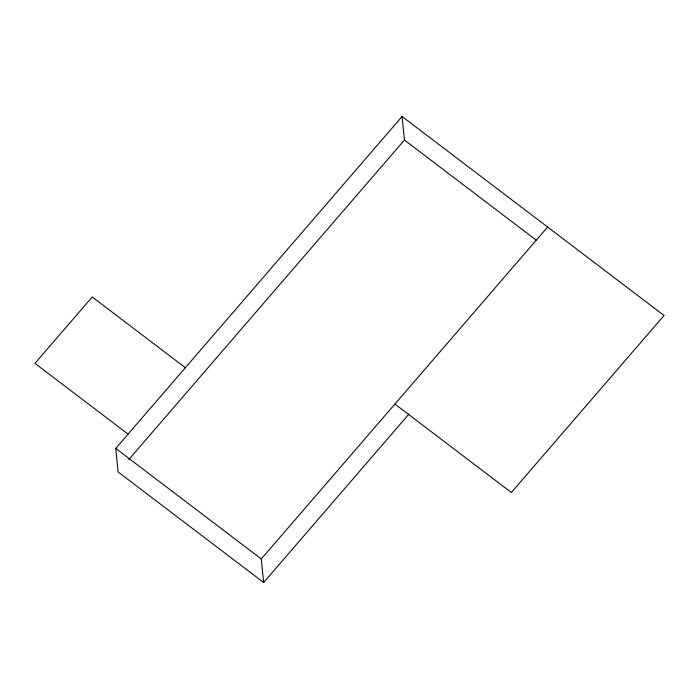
<?xml version="1.0" encoding="UTF-8"?>
<svg xmlns="http://www.w3.org/2000/svg" width="699" height="699" viewBox="0 0 699 699"><rect width="100%" height="100%" fill="white"/><g stroke="black" fill="none" stroke-linecap="round" stroke-linejoin="round"><path stroke-width="1.05" d="M408.941 414.07L263.645 582.512L118.105 471.965L115.754 448.417L402.074 116.488L664.05 315.476L511.345 492.507L394.918 404.066M128.791 459.575L404.424 140.036L402.074 116.488M263.645 582.512L261.295 558.964L547.614 227.035M404.424 140.036L536.107 240.054M185.357 367.726L92.216 296.97L34.95 363.358L128.092 434.105M115.754 448.417L261.295 558.964"/></g></svg>
